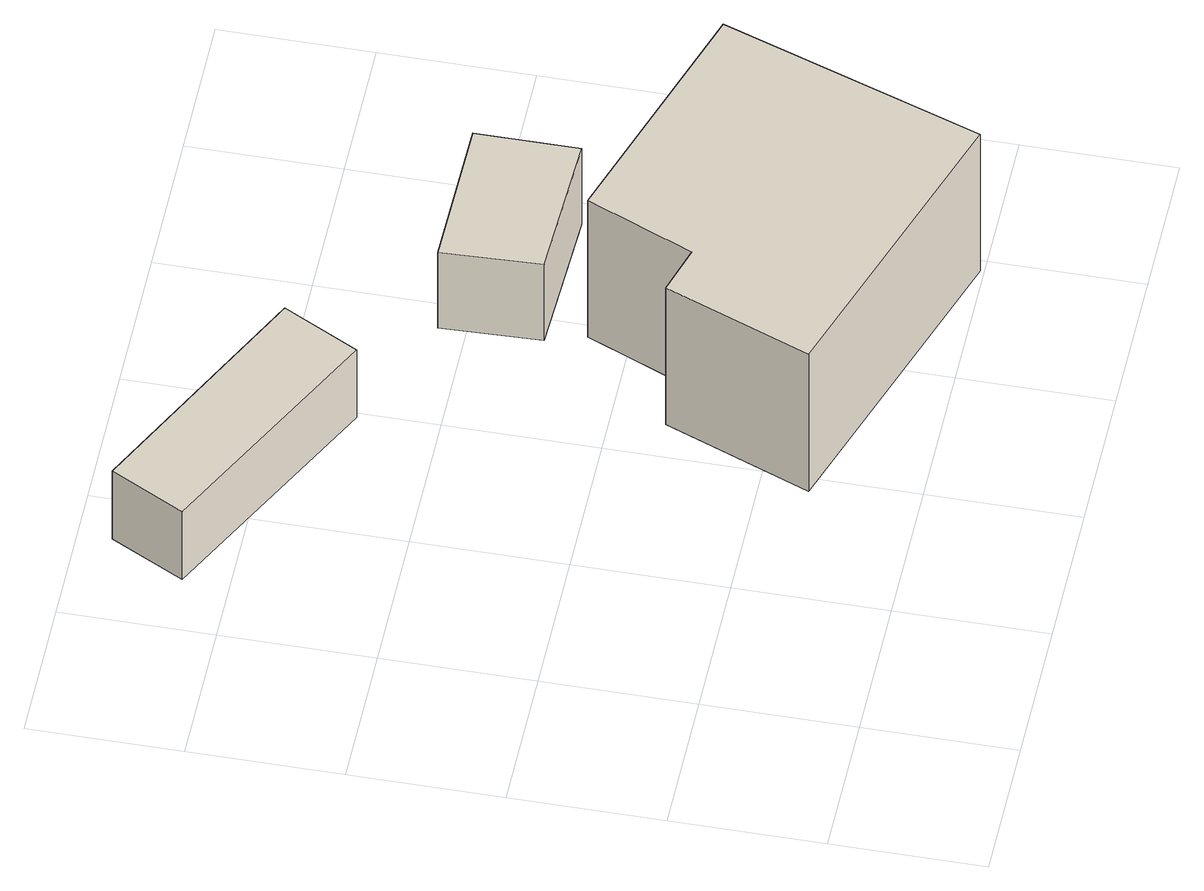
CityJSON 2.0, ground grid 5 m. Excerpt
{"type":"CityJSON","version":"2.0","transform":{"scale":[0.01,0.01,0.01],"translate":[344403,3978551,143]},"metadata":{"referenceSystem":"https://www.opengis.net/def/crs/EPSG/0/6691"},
"CityObjects":{
"building1":{"type":"Building","attributes":{"measuredHeight":3},"geometry":[{"type":"Solid","lod":"1","boundaries":[[[[0,1,2,3]],[[2,4,5,3]],[[1,6,4,2]],[[0,7,6,1]],[[3,5,7,0]],[[4,6,7,5]]]]}]},
"building2":{"type":"Building","attributes":{"measuredHeight":6.8},"geometry":[{"type":"Solid","lod":"1","boundaries":[[[[8,9,10,11,12,13]],[[12,14,15,13]],[[11,16,14,12]],[[10,17,16,11]],[[9,18,17,10]],[[8,19,18,9]],[[13,15,19,8]],[[14,16,17,18,19,15]]]]}]},
"building3":{"type":"Building","attributes":{"measuredHeight":3.4},"geometry":[{"type":"Solid","lod":"1","boundaries":[[[[20,21,22,23]],[[22,24,25,23]],[[21,26,24,22]],[[20,27,26,21]],[[23,25,27,20]],[[24,26,27,25]]]]}]}
},
"vertices":[
[943,1975,252],[812,1726,252],[39,2115,252],[166,2358,252],[39,2115,552],[166,2358,552],[812,1726,552],[943,1975,552],
[2261,873,69],[1958,13,69],[946,347,69],[1138,829,69],[1302,780,69],[1453,1134,69],[1302,780,674],[1453,1134,674],[1138,829,674],[946,347,674],[1958,13,674],[2261,873,674],
[1808,1562,183],[1809,1224,183],[1307,1241,183],[1294,1569,183],[1307,1241,518],[1294,1569,518],[1809,1224,518],[1808,1562,518]
]}
